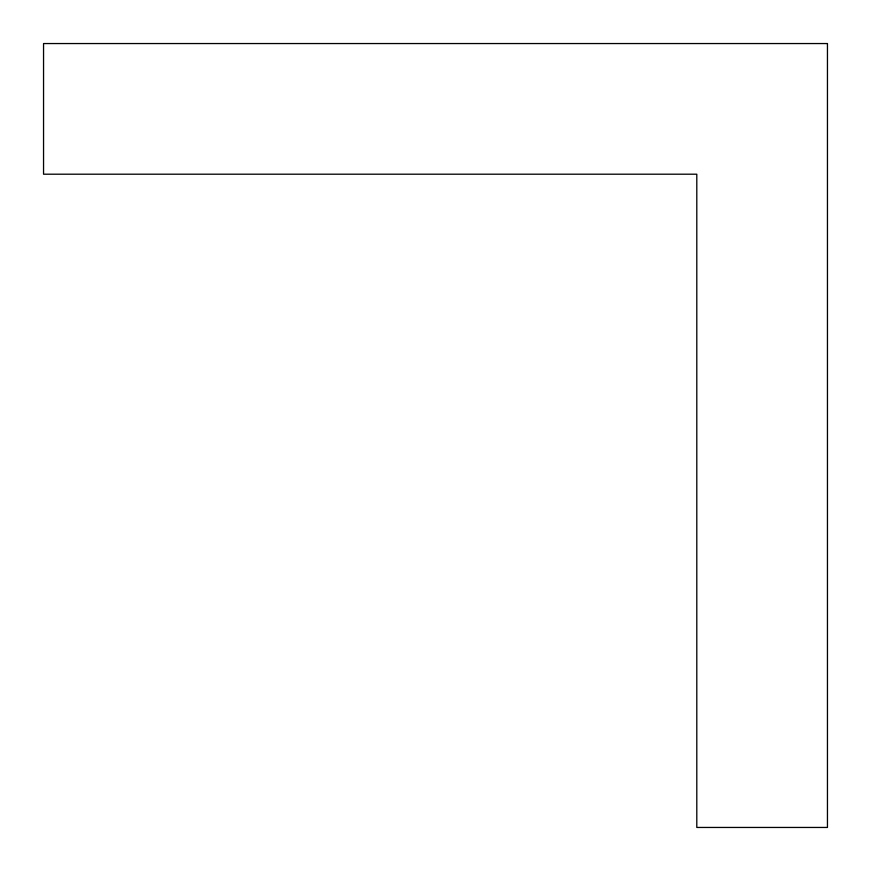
<?xml version="1.0" encoding="UTF-8"?>
<svg xmlns="http://www.w3.org/2000/svg" width="871" height="871" viewBox="0 0 871 871"><rect width="100%" height="100%" fill="white"/><g stroke="black" fill="none" stroke-linecap="round" stroke-linejoin="round"><path stroke-width="1.31" d="M827.45 43.55L43.55 43.55L43.55 174.2L696.8 174.2L696.8 827.45L827.45 827.45L827.45 43.55"/></g></svg>
